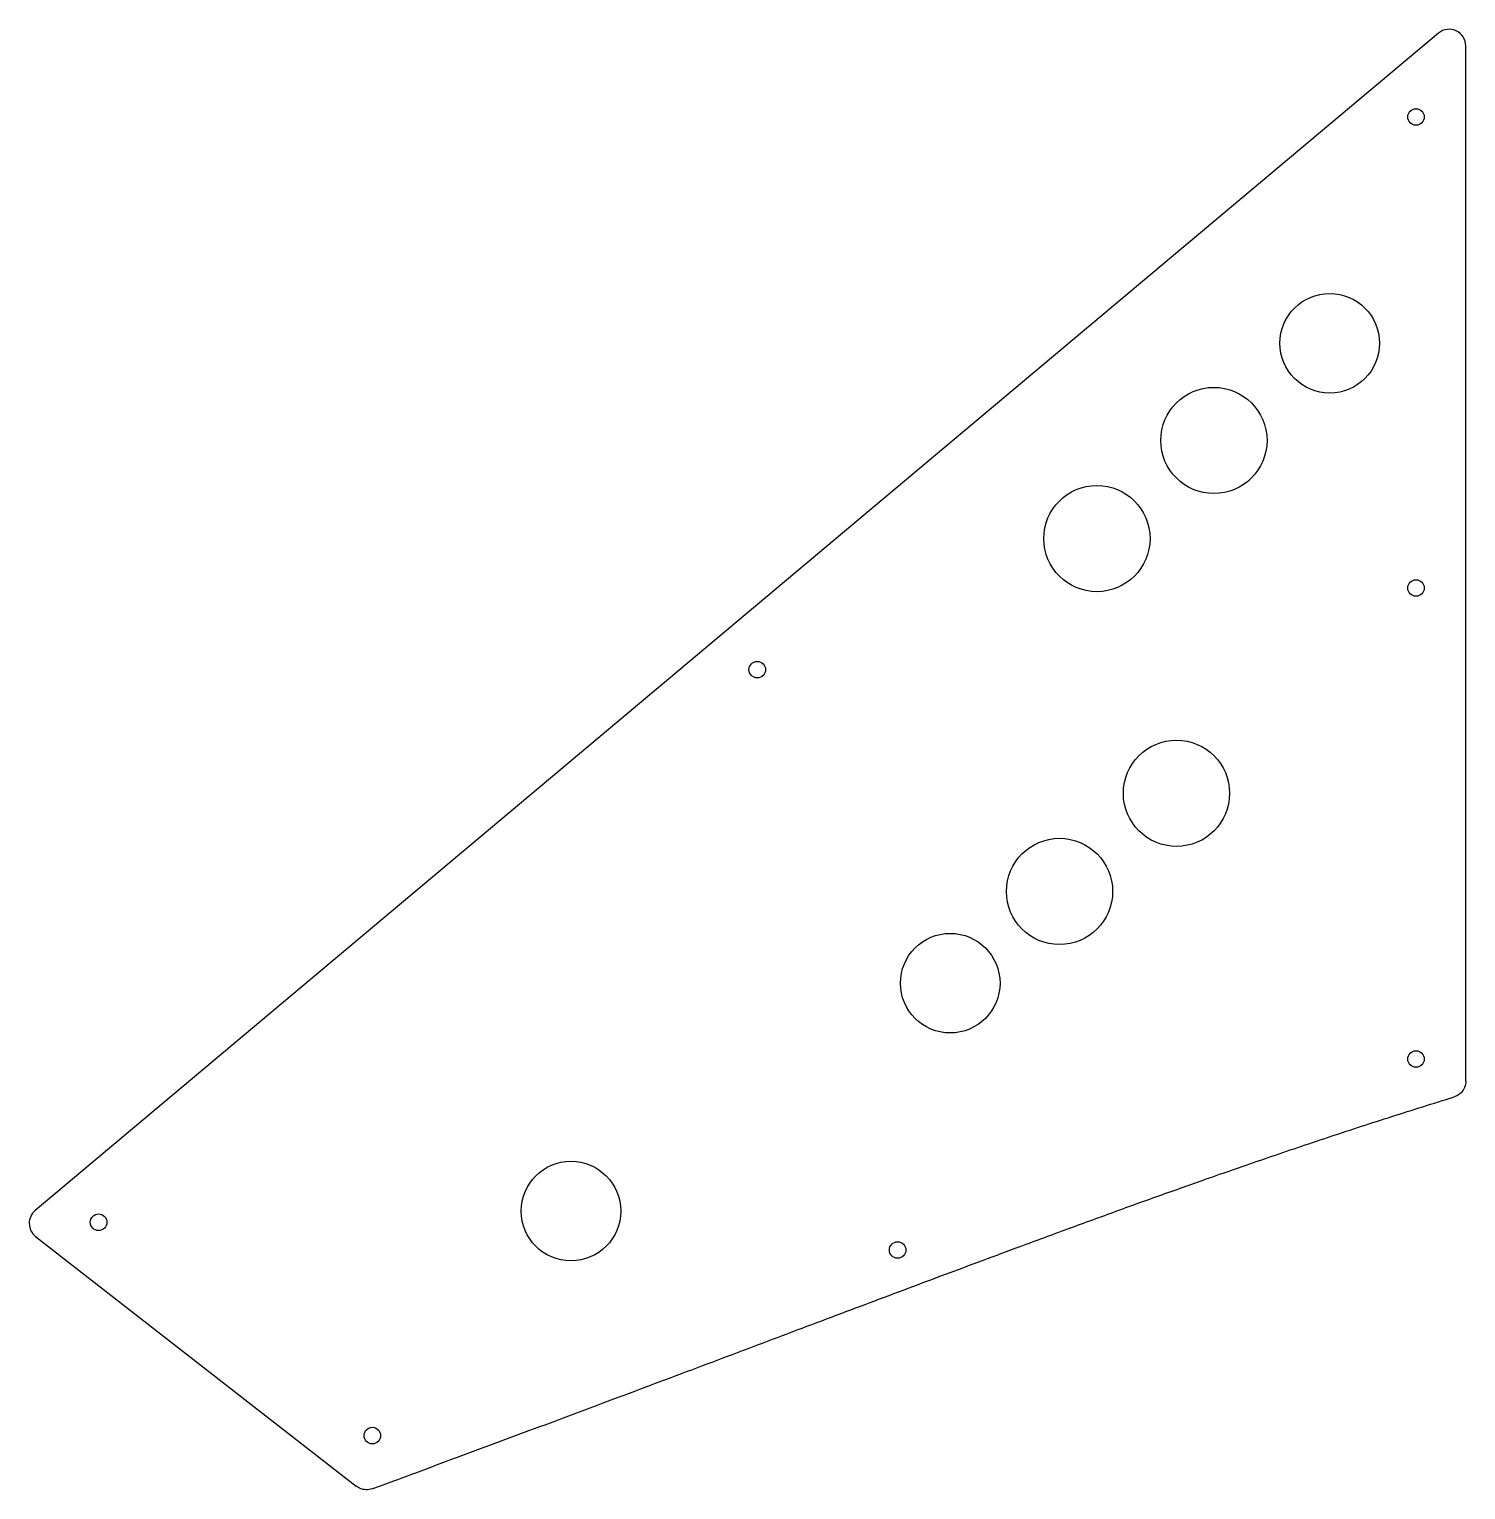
# Model space of a CAD drawing. Header units: millimetres. Extents: x -449 to -16, y -459 to -19.
import ezdxf

# ---------------------------------------------------------------- set-up
doc = ezdxf.new("R2010")
doc.units = ezdxf.units.MM

msp = doc.modelspace()

# ---------------------------------------------------------------- linework, layer by layer
msp.add_lwpolyline([(-16.11, -336.17), (-16.11, -24.24, 0.63707), (-24.33, -20.41), (-447.12, -375.18, 0.477343), (-446.98, -382.96), (-350.38, -458.25)], format="xyb")
for centre, radius in [((-31.11, -45.69), 2.5), ((-57.1, -113.86), 15), ((-92, -143.15), 16), ((-127.24, -172.72), 16), ((-31.11, -187.61), 2.5), ((-229.56, -212.21), 2.5), ((-103.27, -249.47), 16), ((-138.5, -279.03), 16), ((-171.44, -306.67), 15), ((-31.11, -329.53), 2.5), ((-285.7, -375.35), 15), ((-428.01, -378.72), 2.5), ((-187.28, -387.08), 2.5), ((-345.54, -443), 2.5)]:
    msp.add_circle(centre, radius)
for points, knots in [([(-16.11, -336.17), (-16.11, -336.82), (-16.24, -337.47), (-16.73, -338.67), (-17.1, -339.22), (-17.84, -339.97), (-18.17, -340.23), (-18.87, -340.66), (-19.24, -340.83), (-19.64, -340.95)], [0, 0, 0, 0, 0.1953222, 0.1953222, 0.3906445, 0.3906445, 0.5139117, 0.5139117, 0.6371789, 0.6371789, 0.6371789, 0.6371789]), ([(-345.58, -459), (-346.19, -459.22), (-346.84, -459.32), (-348.01, -459.28), (-348.52, -459.18), (-349.5, -458.82), (-349.96, -458.57), (-350.38, -458.25)], [0, 0, 0, 0, 0.1953222, 0.1953222, 0.3518949, 0.3518949, 0.5084676, 0.5084676, 0.5084676, 0.5084676])]:
    msp.add_open_spline(points, degree=3, knots=knots)
msp.add_open_spline([(-345.58, -459), (-253.18, -425.02), (-161.63, -389.99), (-99.14, -365.5), (-19.64, -340.95)], degree=4)

doc.saveas('drawing.dxf')
